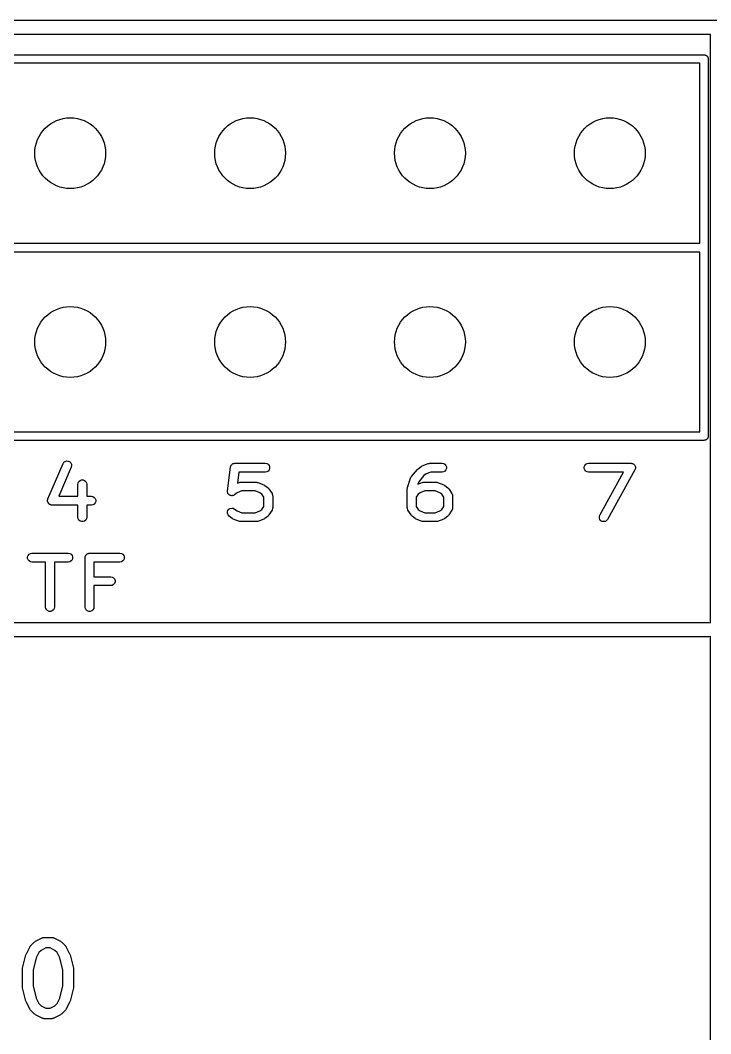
# Model space of a CAD drawing. Extents: x 10 to 287, y -200 to -10.
# Drawn here: x 97.34 to 107.09, y -51.43 to -37.11 of the extents above; entities that cross this region are included whole.
import ezdxf

# ---------------------------------------------------------------- set-up
doc = ezdxf.new("R2010")
doc.units = 0
doc.header["$MEASUREMENT"] = 0
doc.layers.add('BLACK', color=7, linetype='CONTINUOUS')

msp = doc.modelspace()

# ---------------------------------------------------------------- linework, layer by layer
at = {"layer": 'Black'}
for p, q in [((86.233, -37.111), (107.188, -37.111)), ((107.088, -37.311), (86.333, -37.311)), ((107.088, -37.7317), (107.088, -37.311)), ((89.154, -37.599), (106.994, -37.599)), ((106.994, -37.599), (106.999, -37.5999)), ((106.999, -37.5999), (107.004, -37.5999)), ((107.004, -37.5999), (107.009, -37.6017)), ((107.009, -37.6017), (107.015, -37.6026)), ((107.015, -37.6026), (107.019, -37.6052)), ((107.019, -37.6052), (107.024, -37.607)), ((107.024, -37.607), (107.028, -37.6104)), ((107.028, -37.6104), (107.033, -37.613)), ((107.033, -37.613), (107.036, -37.6171)), ((107.036, -37.6171), (107.04, -37.6204)), ((107.04, -37.6204), (107.043, -37.625)), ((107.043, -37.625), (107.046, -37.629)), ((107.046, -37.629), (107.048, -37.6339)), ((107.048, -37.6339), (107.05, -37.6385)), ((107.05, -37.6385), (107.051, -37.6437)), ((107.051, -37.6437), (107.053, -37.6486)), ((107.053, -37.6486), (107.053, -37.6538)), ((107.053, -37.6538), (107.054, -37.659)), ((106.934, -37.719), (89.214, -37.719)), ((106.934, -40.259), (106.934, -37.719)), ((107.054, -37.659), (107.054, -40.319)), ((107.088, -45.6248), (107.088, -37.7317)), ((89.214, -40.259), (106.934, -40.259)), ((107.054, -40.319), (107.053, -40.3225)), ((107.053, -40.3225), (107.054, -40.326)), ((107.054, -40.326), (107.054, -42.986)), ((106.934, -40.386), (89.214, -40.386)), ((106.934, -42.926), (106.934, -40.386)), ((89.214, -42.926), (106.934, -42.926)), ((106.994, -43.046), (89.154, -43.046)), ((106.999, -43.0451), (106.994, -43.046)), ((107.004, -43.0451), (106.999, -43.0451)), ((107.009, -43.0433), (107.004, -43.0451)), ((107.015, -43.0424), (107.009, -43.0433)), ((107.019, -43.0398), (107.015, -43.0424)), ((107.024, -43.038), (107.019, -43.0398)), ((107.028, -43.0346), (107.024, -43.038)), ((107.033, -43.032), (107.028, -43.0346)), ((107.036, -43.0279), (107.033, -43.032)), ((107.04, -43.0246), (107.036, -43.0279)), ((107.043, -43.02), (107.04, -43.0246)), ((107.046, -43.016), (107.043, -43.02)), ((107.048, -43.0111), (107.046, -43.016)), ((107.05, -43.0065), (107.048, -43.0111)), ((107.051, -43.0013), (107.05, -43.0065)), ((107.053, -42.9964), (107.051, -43.0013)), ((107.054, -42.986), (107.053, -42.9912)), ((107.053, -42.9912), (107.053, -42.9964)), ((97.7294, -43.8737), (97.9437, -43.3737)), ((97.9437, -43.3737), (97.9556, -43.3556)), ((97.9556, -43.3556), (97.973, -43.3425)), ((97.973, -43.3425), (97.9937, -43.3363)), ((97.9937, -43.3363), (98.0154, -43.3375)), ((98.0154, -43.3375), (98.0354, -43.346)), ((98.0354, -43.346), (98.0512, -43.3609)), ((98.0512, -43.3609), (98.061, -43.3803)), ((98.061, -43.3803), (98.0635, -43.4018)), ((100.33, -43.3838), (100.338, -43.3791)), ((100.338, -43.3791), (100.346, -43.374)), ((100.346, -43.374), (100.347, -43.3737)), ((100.347, -43.3737), (100.348, -43.3729)), ((100.348, -43.3729), (100.358, -43.3713)), ((100.358, -43.3713), (100.367, -43.3692)), ((100.367, -43.3692), (100.368, -43.3694)), ((100.368, -43.3694), (100.37, -43.3692)), ((100.37, -43.3692), (100.798, -43.3692)), ((100.798, -43.3692), (100.82, -43.3729)), ((100.82, -43.3729), (100.838, -43.3838)), ((103.016, -43.4067), (103.101, -43.3734)), ((103.101, -43.3734), (103.102, -43.3733)), ((103.102, -43.3733), (103.103, -43.3729)), ((103.103, -43.3729), (103.113, -43.3712)), ((103.113, -43.3712), (103.123, -43.3692)), ((103.123, -43.3692), (103.123, -43.3693)), ((103.123, -43.3693), (103.124, -43.3692)), ((103.124, -43.3692), (103.295, -43.3692)), ((103.295, -43.3692), (103.317, -43.3729)), ((103.317, -43.3729), (103.336, -43.3838)), ((105.324, -43.3838), (105.343, -43.3729)), ((105.343, -43.3729), (105.364, -43.3692)), ((105.364, -43.3692), (105.964, -43.3692)), ((105.964, -43.3692), (105.974, -43.3709)), ((105.974, -43.3709), (105.984, -43.3725)), ((105.984, -43.3725), (105.985, -43.3728)), ((105.985, -43.3728), (105.985, -43.3729)), ((105.985, -43.3729), (105.994, -43.3781)), ((105.994, -43.3781), (106.003, -43.383)), ((98.0586, -43.423), (97.8816, -43.8358)), ((98.0635, -43.4018), (98.0586, -43.423)), ((100.265, -43.757), (100.308, -43.4237)), ((100.308, -43.4208), (100.311, -43.412)), ((100.308, -43.4223), (100.308, -43.4208)), ((100.308, -43.4237), (100.308, -43.4223)), ((100.311, -43.412), (100.314, -43.403)), ((100.314, -43.403), (100.315, -43.4018)), ((100.315, -43.4018), (100.316, -43.4004)), ((100.316, -43.4004), (100.322, -43.3932)), ((100.322, -43.3932), (100.327, -43.3857)), ((100.327, -43.3857), (100.329, -43.3849)), ((100.329, -43.3849), (100.33, -43.3838)), ((100.425, -43.4942), (100.405, -43.6511)), ((100.798, -43.4942), (100.425, -43.4942)), ((100.82, -43.4904), (100.798, -43.4942)), ((100.838, -43.4795), (100.82, -43.4904)), ((100.838, -43.3838), (100.852, -43.4004)), ((100.852, -43.4629), (100.838, -43.4795)), ((100.852, -43.4004), (100.86, -43.4208)), ((100.86, -43.4425), (100.852, -43.4629)), ((100.86, -43.4208), (100.86, -43.4425)), ((102.862, -43.5577), (102.948, -43.4577)), ((102.948, -43.4577), (102.953, -43.4537)), ((102.953, -43.4537), (102.957, -43.449)), ((102.957, -43.449), (103, -43.4157)), ((103, -43.4157), (103.008, -43.4114)), ((103.008, -43.4114), (103.016, -43.4067)), ((103.069, -43.5199), (103.039, -43.5438)), ((103.136, -43.4942), (103.069, -43.5199)), ((103.295, -43.4942), (103.136, -43.4942)), ((103.317, -43.4904), (103.295, -43.4942)), ((103.336, -43.4795), (103.317, -43.4904)), ((103.336, -43.3838), (103.35, -43.4004)), ((103.35, -43.4629), (103.336, -43.4795)), ((103.35, -43.4004), (103.357, -43.4208)), ((103.357, -43.4425), (103.35, -43.4629)), ((103.357, -43.4208), (103.357, -43.4425)), ((105.302, -43.4208), (105.31, -43.4004)), ((105.302, -43.4425), (105.302, -43.4208)), ((105.31, -43.4629), (105.302, -43.4425)), ((105.31, -43.4004), (105.324, -43.3838)), ((105.324, -43.4795), (105.31, -43.4629)), ((105.343, -43.4904), (105.324, -43.4795)), ((105.364, -43.4942), (105.343, -43.4904)), ((105.858, -43.4942), (105.364, -43.4942)), ((105.524, -44.1015), (105.858, -43.4942)), ((106.019, -43.4618), (105.633, -44.1618)), ((106.003, -43.383), (106.004, -43.3835)), ((106.004, -43.3835), (106.004, -43.3838)), ((106.004, -43.3838), (106.011, -43.3916)), ((106.011, -43.3916), (106.017, -43.3993)), ((106.017, -43.3993), (106.018, -43.3999)), ((106.018, -43.3999), (106.018, -43.4004)), ((106.018, -43.4004), (106.022, -43.41)), ((106.022, -43.4521), (106.019, -43.4618)), ((106.022, -43.41), (106.025, -43.4196)), ((106.026, -43.4425), (106.022, -43.4521)), ((106.025, -43.4196), (106.025, -43.4202)), ((106.025, -43.4202), (106.026, -43.4208)), ((106.026, -43.4208), (106.026, -43.431)), ((106.026, -43.431), (106.026, -43.4413)), ((106.026, -43.4413), (106.026, -43.4419)), ((106.026, -43.4419), (106.026, -43.4425)), ((98.1529, -43.665), (98.1567, -43.6436)), ((98.1529, -43.8358), (98.1529, -43.665)), ((98.1567, -43.6436), (98.1676, -43.6248)), ((98.1676, -43.6248), (98.1842, -43.6109)), ((98.1842, -43.6109), (98.2046, -43.6034)), ((98.2046, -43.6034), (98.2263, -43.6034)), ((98.2263, -43.6034), (98.2467, -43.6109)), ((98.2467, -43.6109), (98.2633, -43.6248)), ((98.2633, -43.6248), (98.2742, -43.6436)), ((98.2742, -43.6436), (98.2779, -43.665)), ((98.2779, -43.665), (98.2779, -43.8358)), ((100.405, -43.6511), (100.433, -43.6401)), ((100.433, -43.6399), (100.434, -43.6396)), ((100.433, -43.6401), (100.433, -43.6399)), ((100.434, -43.6396), (100.444, -43.6378)), ((100.444, -43.6378), (100.454, -43.6358)), ((100.454, -43.6358), (100.455, -43.636)), ((100.455, -43.636), (100.455, -43.6358)), ((100.455, -43.6358), (100.67, -43.6358)), ((100.67, -43.6358), (100.67, -43.636)), ((100.67, -43.636), (100.671, -43.6358)), ((100.671, -43.6358), (100.681, -43.6378)), ((100.681, -43.6378), (100.691, -43.6396)), ((100.691, -43.6396), (100.692, -43.6399)), ((100.692, -43.6399), (100.692, -43.6401)), ((100.692, -43.6401), (100.778, -43.6734)), ((102.807, -43.7125), (102.85, -43.5792)), ((102.85, -43.5792), (102.851, -43.5778)), ((102.851, -43.5763), (102.856, -43.5683)), ((102.851, -43.5778), (102.851, -43.5763)), ((102.856, -43.5683), (102.86, -43.56)), ((102.86, -43.56), (102.861, -43.559)), ((102.861, -43.559), (102.862, -43.5577)), ((102.965, -43.6294), (102.954, -43.6639)), ((102.954, -43.6639), (103.016, -43.6401)), ((103.039, -43.5438), (102.965, -43.6294)), ((103.016, -43.6399), (103.017, -43.6396)), ((103.016, -43.6401), (103.016, -43.6399)), ((103.017, -43.6396), (103.027, -43.6378)), ((103.027, -43.6378), (103.037, -43.6358)), ((103.037, -43.6358), (103.038, -43.636)), ((103.038, -43.636), (103.038, -43.6358)), ((103.038, -43.6358), (103.21, -43.6358)), ((103.21, -43.6358), (103.21, -43.636)), ((103.21, -43.636), (103.211, -43.6358)), ((103.211, -43.6358), (103.221, -43.6378)), ((103.221, -43.6378), (103.231, -43.6396)), ((103.231, -43.6396), (103.232, -43.6399)), ((103.232, -43.6399), (103.232, -43.6401)), ((103.232, -43.6401), (103.318, -43.6734)), ((100.265, -43.7653), (100.265, -43.757)), ((100.265, -43.7736), (100.265, -43.7653)), ((100.266, -43.7761), (100.265, -43.7736)), ((100.266, -43.7787), (100.266, -43.7761)), ((100.269, -43.7863), (100.266, -43.7787)), ((100.272, -43.7942), (100.269, -43.7863)), ((100.273, -43.7963), (100.272, -43.7942)), ((100.274, -43.7987), (100.273, -43.7963)), ((100.28, -43.8048), (100.274, -43.7987)), ((100.285, -43.8114), (100.28, -43.8048)), ((100.401, -43.7866), (100.365, -43.8143)), ((100.467, -43.7608), (100.401, -43.7866)), ((100.658, -43.7608), (100.467, -43.7608)), ((100.724, -43.7866), (100.658, -43.7608)), ((100.751, -43.8078), (100.724, -43.7866)), ((100.779, -43.85), (100.751, -43.8078)), ((100.778, -43.6734), (100.786, -43.6781)), ((100.786, -43.6781), (100.794, -43.6823)), ((100.794, -43.6823), (100.837, -43.7157)), ((100.837, -43.7157), (100.844, -43.7235)), ((100.844, -43.7235), (100.851, -43.7312)), ((100.851, -43.7312), (100.894, -43.7979)), ((100.894, -43.7979), (100.896, -43.8043)), ((100.896, -43.8043), (100.9, -43.8103)), ((100.9, -43.8103), (100.901, -43.8142)), ((102.804, -43.7317), (102.806, -43.7221)), ((102.804, -43.9983), (102.804, -43.7317)), ((102.806, -43.7221), (102.807, -43.7125)), ((102.957, -43.8078), (102.929, -43.85)), ((102.984, -43.7866), (102.957, -43.8078)), ((103.05, -43.7608), (102.984, -43.7866)), ((103.198, -43.7608), (103.05, -43.7608)), ((103.264, -43.7866), (103.198, -43.7608)), ((103.291, -43.8078), (103.264, -43.7866)), ((103.319, -43.85), (103.291, -43.8078)), ((103.318, -43.6734), (103.326, -43.6781)), ((103.326, -43.6781), (103.334, -43.6823)), ((103.334, -43.6823), (103.377, -43.7157)), ((103.377, -43.7157), (103.384, -43.7235)), ((103.384, -43.7235), (103.391, -43.7312)), ((103.391, -43.7312), (103.434, -43.7979)), ((103.434, -43.7979), (103.436, -43.8043)), ((103.436, -43.8043), (103.44, -43.8103)), ((103.44, -43.8103), (103.441, -43.8142)), ((97.7245, -43.8948), (97.7253, -43.8912)), ((97.7253, -43.902), (97.7245, -43.8948)), ((97.7253, -43.8875), (97.7278, -43.8807)), ((97.7253, -43.8912), (97.7253, -43.8875)), ((97.7253, -43.9092), (97.7253, -43.902)), ((97.7266, -43.9127), (97.7253, -43.9092)), ((97.727, -43.9164), (97.7266, -43.9127)), ((97.7303, -43.9228), (97.727, -43.9164)), ((97.7278, -43.8807), (97.7294, -43.8737)), ((97.7327, -43.9296), (97.7303, -43.9228)), ((97.7351, -43.9324), (97.7327, -43.9296)), ((97.7368, -43.9358), (97.7351, -43.9324)), ((97.7421, -43.9407), (97.7368, -43.9358)), ((97.7467, -43.9462), (97.7421, -43.9407)), ((97.7499, -43.9481), (97.7467, -43.9462)), ((97.7526, -43.9506), (97.7499, -43.9481)), ((97.7592, -43.9535), (97.7526, -43.9506)), ((97.7655, -43.9571), (97.7592, -43.9535)), ((97.8816, -43.8358), (98.1529, -43.8358)), ((98.2779, -43.8358), (98.344, -43.8358)), ((98.344, -43.8358), (98.3654, -43.8396)), ((98.3654, -43.8396), (98.3842, -43.8505)), ((98.3842, -43.9462), (98.3654, -43.9571)), ((98.3842, -43.8505), (98.3981, -43.8671)), ((98.3981, -43.9296), (98.3842, -43.9462)), ((98.3981, -43.8671), (98.4055, -43.8875)), ((98.4055, -43.9092), (98.3981, -43.9296)), ((98.4055, -43.8875), (98.4055, -43.9092)), ((100.287, -43.8128), (100.285, -43.8114)), ((100.289, -43.8147), (100.287, -43.8128)), ((100.296, -43.8185), (100.289, -43.8147)), ((100.303, -43.8229), (100.296, -43.8185)), ((100.306, -43.8235), (100.303, -43.8229)), ((100.308, -43.8247), (100.306, -43.8235)), ((100.316, -43.8257), (100.308, -43.8247)), ((100.325, -43.8275), (100.316, -43.8257)), ((100.327, -43.8271), (100.325, -43.8275)), ((100.33, -43.8274), (100.327, -43.8271)), ((100.338, -43.8256), (100.33, -43.8274)), ((100.346, -43.8245), (100.338, -43.8256)), ((100.348, -43.8232), (100.346, -43.8245)), ((100.351, -43.8227), (100.348, -43.8232)), ((100.358, -43.8182), (100.351, -43.8227)), ((100.365, -43.8143), (100.358, -43.8182)), ((100.779, -43.98), (100.779, -43.85)), ((100.901, -43.8142), (100.902, -43.8179)), ((100.902, -43.8179), (100.902, -43.8248)), ((100.902, -43.8248), (100.904, -43.8317)), ((100.904, -43.8317), (100.904, -43.9983)), ((102.929, -43.85), (102.929, -43.98)), ((103.319, -43.98), (103.319, -43.85)), ((103.441, -43.8142), (103.442, -43.8179)), ((103.442, -43.8179), (103.442, -43.8248)), ((103.442, -43.8248), (103.444, -43.8317)), ((103.444, -43.8317), (103.444, -43.9983)), ((97.7692, -43.9577), (97.7655, -43.9571)), ((97.7726, -43.9592), (97.7692, -43.9577)), ((97.7798, -43.9596), (97.7726, -43.9592)), ((97.7869, -43.9608), (97.7798, -43.9596)), ((98.1529, -43.9608), (97.7869, -43.9608)), ((98.1529, -44.1317), (98.1529, -43.9608)), ((98.344, -43.9608), (98.2779, -43.9608)), ((98.2779, -43.9608), (98.2779, -44.1317)), ((98.3654, -43.9571), (98.344, -43.9608)), ((100.265, -44.0564), (100.272, -44.0358)), ((100.266, -44.0781), (100.265, -44.0564)), ((100.274, -44.0982), (100.266, -44.0781)), ((100.272, -44.0358), (100.285, -44.0186)), ((100.285, -44.0186), (100.303, -44.0071)), ((100.303, -44.0071), (100.325, -44.0025)), ((100.325, -44.0025), (100.346, -44.0055)), ((100.346, -44.0055), (100.365, -44.0157)), ((100.365, -44.0157), (100.401, -44.0434)), ((100.401, -44.0434), (100.467, -44.0692)), ((100.467, -44.0692), (100.658, -44.0692)), ((100.658, -44.0692), (100.724, -44.0434)), ((100.724, -44.0434), (100.751, -44.0222)), ((100.751, -44.0222), (100.779, -43.98)), ((100.894, -44.0321), (100.851, -44.0988)), ((100.896, -44.0257), (100.894, -44.0321)), ((100.9, -44.0197), (100.896, -44.0257)), ((100.901, -44.0158), (100.9, -44.0197)), ((100.902, -44.0121), (100.901, -44.0158)), ((100.904, -43.9983), (100.902, -44.0052)), ((100.902, -44.0052), (100.902, -44.0121)), ((102.806, -44.0052), (102.804, -43.9983)), ((102.806, -44.0121), (102.806, -44.0052)), ((102.807, -44.0158), (102.806, -44.0121)), ((102.808, -44.0197), (102.807, -44.0158)), ((102.812, -44.0257), (102.808, -44.0197)), ((102.814, -44.0321), (102.812, -44.0257)), ((102.857, -44.0988), (102.814, -44.0321)), ((102.929, -43.98), (102.957, -44.0222)), ((102.957, -44.0222), (102.984, -44.0434)), ((102.984, -44.0434), (103.05, -44.0692)), ((103.05, -44.0692), (103.198, -44.0692)), ((103.198, -44.0692), (103.264, -44.0434)), ((103.264, -44.0434), (103.291, -44.0222)), ((103.291, -44.0222), (103.319, -43.98)), ((103.434, -44.0321), (103.391, -44.0988)), ((103.436, -44.0257), (103.434, -44.0321)), ((103.44, -44.0197), (103.436, -44.0257)), ((103.441, -44.0158), (103.44, -44.0197)), ((103.442, -44.0121), (103.441, -44.0158)), ((103.444, -43.9983), (103.442, -44.0052)), ((103.442, -44.0052), (103.442, -44.0121)), ((98.1567, -44.153), (98.1529, -44.1317)), ((98.1676, -44.1718), (98.1567, -44.153)), ((98.1842, -44.1858), (98.1676, -44.1718)), ((98.2046, -44.1932), (98.1842, -44.1858)), ((98.2263, -44.1932), (98.2046, -44.1932)), ((98.2467, -44.1858), (98.2263, -44.1932)), ((98.2633, -44.1718), (98.2467, -44.1858)), ((98.2742, -44.153), (98.2633, -44.1718)), ((98.2779, -44.1317), (98.2742, -44.153)), ((100.288, -44.1143), (100.274, -44.0982)), ((100.331, -44.1477), (100.288, -44.1143)), ((100.339, -44.1519), (100.331, -44.1477)), ((100.347, -44.1566), (100.339, -44.1519)), ((100.433, -44.1899), (100.347, -44.1566)), ((100.433, -44.1901), (100.433, -44.1899)), ((100.434, -44.1904), (100.433, -44.1901)), ((100.444, -44.1922), (100.434, -44.1904)), ((100.454, -44.1942), (100.444, -44.1922)), ((100.455, -44.194), (100.454, -44.1942)), ((100.455, -44.1942), (100.455, -44.194)), ((100.67, -44.1942), (100.455, -44.1942)), ((100.671, -44.1942), (100.67, -44.194)), ((100.67, -44.194), (100.67, -44.1942)), ((100.681, -44.1922), (100.671, -44.1942)), ((100.691, -44.1904), (100.681, -44.1922)), ((100.692, -44.1901), (100.691, -44.1904)), ((100.778, -44.1566), (100.692, -44.1899)), ((100.692, -44.1899), (100.692, -44.1901)), ((100.786, -44.1519), (100.778, -44.1566)), ((100.794, -44.1477), (100.786, -44.1519)), ((100.837, -44.1143), (100.794, -44.1477)), ((100.844, -44.1065), (100.837, -44.1143)), ((100.851, -44.0988), (100.844, -44.1065)), ((102.864, -44.1065), (102.857, -44.0988)), ((102.871, -44.1143), (102.864, -44.1065)), ((102.914, -44.1477), (102.871, -44.1143)), ((102.922, -44.1519), (102.914, -44.1477)), ((102.93, -44.1566), (102.922, -44.1519)), ((103.016, -44.1899), (102.93, -44.1566)), ((103.016, -44.1901), (103.016, -44.1899)), ((103.017, -44.1904), (103.016, -44.1901)), ((103.027, -44.1922), (103.017, -44.1904)), ((103.037, -44.1942), (103.027, -44.1922)), ((103.038, -44.194), (103.037, -44.1942)), ((103.038, -44.1942), (103.038, -44.194)), ((103.21, -44.1942), (103.038, -44.1942)), ((103.211, -44.1942), (103.21, -44.194)), ((103.21, -44.194), (103.21, -44.1942)), ((103.221, -44.1922), (103.211, -44.1942)), ((103.231, -44.1904), (103.221, -44.1922)), ((103.232, -44.1901), (103.231, -44.1904)), ((103.318, -44.1566), (103.232, -44.1899)), ((103.232, -44.1899), (103.232, -44.1901)), ((103.326, -44.1519), (103.318, -44.1566)), ((103.334, -44.1477), (103.326, -44.1519)), ((103.377, -44.1143), (103.334, -44.1477)), ((103.384, -44.1065), (103.377, -44.1143)), ((103.391, -44.0988), (103.384, -44.1065)), ((105.517, -44.122), (105.524, -44.1015)), ((105.517, -44.1437), (105.517, -44.122)), ((105.525, -44.164), (105.517, -44.1437)), ((105.539, -44.1803), (105.525, -44.164)), ((105.558, -44.1908), (105.539, -44.1803)), ((105.58, -44.1942), (105.558, -44.1908)), ((105.601, -44.19), (105.58, -44.1942)), ((105.619, -44.1787), (105.601, -44.19)), ((105.633, -44.1618), (105.619, -44.1787)), ((97.4484, -44.6704), (97.4624, -44.6538)), ((97.4624, -44.6538), (97.4812, -44.6429)), ((97.4812, -44.6429), (97.5026, -44.6392)), ((97.5026, -44.6392), (98.0169, -44.6392)), ((98.0169, -44.6392), (98.0382, -44.6429)), ((98.0382, -44.6429), (98.057, -44.6538)), ((98.057, -44.6538), (98.071, -44.6704)), ((98.2627, -44.6704), (98.2662, -44.6662)), ((98.2662, -44.6662), (98.269, -44.6615)), ((98.269, -44.6615), (98.2732, -44.658)), ((98.2732, -44.658), (98.2767, -44.6538)), ((98.2767, -44.6538), (98.2814, -44.6511)), ((98.2814, -44.6511), (98.2856, -44.6475)), ((98.2856, -44.6475), (98.2907, -44.6457)), ((98.2907, -44.6457), (98.2955, -44.6429)), ((98.2955, -44.6429), (98.3009, -44.642)), ((98.3009, -44.642), (98.306, -44.6401)), ((98.306, -44.6401), (98.3115, -44.6401)), ((98.3115, -44.6401), (98.3169, -44.6392)), ((98.3169, -44.6392), (98.7454, -44.6392)), ((98.7454, -44.6392), (98.7668, -44.6429)), ((98.7668, -44.6429), (98.7856, -44.6538)), ((98.7856, -44.6538), (98.7996, -44.6704)), ((97.441, -44.6908), (97.4484, -44.6704)), ((97.441, -44.7125), (97.441, -44.6908)), ((97.4484, -44.7329), (97.441, -44.7125)), ((97.4624, -44.7495), (97.4484, -44.7329)), ((97.4812, -44.7604), (97.4624, -44.7495)), ((97.5026, -44.7642), (97.4812, -44.7604)), ((97.6972, -44.7642), (97.5026, -44.7642)), ((97.6972, -45.4017), (97.6972, -44.7642)), ((98.0169, -44.7642), (97.8222, -44.7642)), ((97.8222, -44.7642), (97.8222, -45.4017)), ((98.0382, -44.7604), (98.0169, -44.7642)), ((98.057, -44.7495), (98.0382, -44.7604)), ((98.071, -44.7329), (98.057, -44.7495)), ((98.071, -44.6704), (98.0784, -44.6908)), ((98.0784, -44.7125), (98.071, -44.7329)), ((98.0784, -44.6908), (98.0784, -44.7125)), ((98.2544, -44.7017), (98.2553, -44.6963)), ((98.2544, -45.4017), (98.2544, -44.7017)), ((98.2553, -44.6908), (98.2572, -44.6857)), ((98.2553, -44.6963), (98.2553, -44.6908)), ((98.2572, -44.6857), (98.2581, -44.6803)), ((98.2581, -44.6803), (98.2609, -44.6756)), ((98.2609, -44.6756), (98.2627, -44.6704)), ((98.7454, -44.7642), (98.3794, -44.7642)), ((98.3794, -44.7642), (98.3794, -44.9725)), ((98.7668, -44.7604), (98.7454, -44.7642)), ((98.7856, -44.7495), (98.7668, -44.7604)), ((98.7996, -44.7329), (98.7856, -44.7495)), ((98.7996, -44.6704), (98.807, -44.6908)), ((98.807, -44.7125), (98.7996, -44.7329)), ((98.807, -44.6908), (98.807, -44.7125)), ((98.3794, -44.9725), (98.6169, -44.9725)), ((98.6169, -45.0975), (98.3794, -45.0975)), ((98.3794, -45.0975), (98.3794, -45.4017)), ((98.6169, -44.9725), (98.6382, -44.9763)), ((98.6382, -45.0937), (98.6169, -45.0975)), ((98.6382, -44.9763), (98.657, -44.9871)), ((98.657, -45.0829), (98.6382, -45.0937)), ((98.657, -44.9871), (98.671, -45.0037)), ((98.671, -45.0662), (98.657, -45.0829)), ((98.671, -45.0037), (98.6784, -45.0241)), ((98.6784, -45.0459), (98.671, -45.0662)), ((98.6784, -45.0241), (98.6784, -45.0459)), ((97.701, -45.423), (97.6972, -45.4017)), ((97.7118, -45.4418), (97.701, -45.423)), ((97.7285, -45.4558), (97.7118, -45.4418)), ((97.7489, -45.4632), (97.7285, -45.4558)), ((97.7706, -45.4632), (97.7489, -45.4632)), ((97.791, -45.4558), (97.7706, -45.4632)), ((97.8076, -45.4418), (97.791, -45.4558)), ((97.8184, -45.423), (97.8076, -45.4418)), ((97.8222, -45.4017), (97.8184, -45.423)), ((98.2581, -45.423), (98.2544, -45.4017)), ((98.269, -45.4418), (98.2581, -45.423)), ((98.2856, -45.4558), (98.269, -45.4418)), ((98.306, -45.4632), (98.2856, -45.4558)), ((98.3277, -45.4632), (98.306, -45.4632)), ((98.3481, -45.4558), (98.3277, -45.4632)), ((98.3647, -45.4418), (98.3481, -45.4558)), ((98.3756, -45.423), (98.3647, -45.4418)), ((98.3794, -45.4017), (98.3756, -45.423)), ((86.333, -45.62), (107.061, -45.62)), ((107.061, -45.62), (107.088, -45.6248)), ((107.061, -45.82), (86.233, -45.82)), ((107.088, -45.8152), (107.061, -45.82)), ((107.088, -51.8922), (107.088, -45.8152)), ((97.5538, -50.1219), (97.649, -50.0743)), ((97.649, -50.0743), (97.6532, -50.0731)), ((97.6532, -50.0731), (97.6569, -50.0709)), ((97.6569, -50.0709), (97.6656, -50.0694)), ((97.6656, -50.0694), (97.674, -50.0669)), ((97.674, -50.0669), (97.6783, -50.0671)), ((97.6783, -50.0671), (97.6826, -50.0664)), ((97.6826, -50.0664), (97.7778, -50.0664)), ((97.7778, -50.0664), (97.7821, -50.0671)), ((97.7821, -50.0671), (97.7864, -50.0669)), ((97.7864, -50.0669), (97.7948, -50.0694)), ((97.7948, -50.0694), (97.8035, -50.0709)), ((97.8035, -50.0709), (97.8072, -50.0731)), ((97.8072, -50.0731), (97.8114, -50.0743)), ((97.8114, -50.0743), (97.9066, -50.1219)), ((97.425, -50.2983), (97.4726, -50.2031)), ((97.4726, -50.2031), (97.4798, -50.1934)), ((97.4798, -50.1934), (97.4867, -50.1836)), ((97.4867, -50.1836), (97.5343, -50.136)), ((97.5343, -50.136), (97.5441, -50.1291)), ((97.5441, -50.1291), (97.5538, -50.1219)), ((97.6318, -50.2506), (97.6014, -50.281)), ((97.7003, -50.2164), (97.6318, -50.2506)), ((97.7601, -50.2164), (97.7003, -50.2164)), ((97.8286, -50.2506), (97.7601, -50.2164)), ((97.859, -50.281), (97.8286, -50.2506)), ((97.9066, -50.1219), (97.9162, -50.1291)), ((97.9162, -50.1291), (97.9261, -50.136)), ((97.9261, -50.136), (97.9737, -50.1836)), ((97.9737, -50.1836), (97.9806, -50.1934)), ((97.9806, -50.1934), (97.9877, -50.2031)), ((97.9877, -50.2031), (98.0354, -50.2983)), ((97.3717, -50.5041), (97.4193, -50.3137)), ((97.4193, -50.3137), (97.4227, -50.3062)), ((97.4227, -50.3062), (97.425, -50.2983)), ((97.5629, -50.358), (97.5195, -50.5316)), ((97.6014, -50.281), (97.5629, -50.358)), ((97.8975, -50.358), (97.859, -50.281)), ((97.9409, -50.5316), (97.8975, -50.358)), ((98.0354, -50.2983), (98.0377, -50.3062)), ((98.0377, -50.3062), (98.041, -50.3137)), ((98.041, -50.3137), (98.0887, -50.5041)), ((97.3695, -50.5223), (97.3711, -50.5133)), ((97.3695, -50.7604), (97.3695, -50.5223)), ((97.3711, -50.5133), (97.3717, -50.5041)), ((97.5195, -50.5316), (97.5195, -50.7512)), ((97.9409, -50.7512), (97.9409, -50.5316)), ((98.0887, -50.5041), (98.0893, -50.5133)), ((98.0893, -50.5133), (98.0909, -50.5223)), ((98.0909, -50.5223), (98.0909, -50.7604)), ((97.3711, -50.7695), (97.3695, -50.7604)), ((97.3717, -50.7786), (97.3711, -50.7695)), ((97.4193, -50.9691), (97.3717, -50.7786)), ((97.5195, -50.7512), (97.5629, -50.9247)), ((97.8975, -50.9247), (97.9409, -50.7512)), ((98.0887, -50.7786), (98.041, -50.9691)), ((98.0893, -50.7695), (98.0887, -50.7786)), ((98.0909, -50.7604), (98.0893, -50.7695)), ((97.5629, -50.9247), (97.6014, -51.0017)), ((97.859, -51.0017), (97.8975, -50.9247)), ((97.4227, -50.9766), (97.4193, -50.9691)), ((97.425, -50.9844), (97.4227, -50.9766)), ((97.4726, -51.0797), (97.425, -50.9844)), ((97.4798, -51.0893), (97.4726, -51.0797)), ((97.4867, -51.0992), (97.4798, -51.0893)), ((97.5343, -51.1468), (97.4867, -51.0992)), ((97.6014, -51.0017), (97.6318, -51.0321)), ((97.6318, -51.0321), (97.7003, -51.0664)), ((97.7003, -51.0664), (97.7601, -51.0664)), ((97.7601, -51.0664), (97.8286, -51.0321)), ((97.8286, -51.0321), (97.859, -51.0017)), ((97.9737, -51.0992), (97.9261, -51.1468)), ((97.9806, -51.0893), (97.9737, -51.0992)), ((97.9877, -51.0797), (97.9806, -51.0893)), ((98.0354, -50.9844), (97.9877, -51.0797)), ((98.0377, -50.9766), (98.0354, -50.9844)), ((98.041, -50.9691), (98.0377, -50.9766)), ((97.5441, -51.1537), (97.5343, -51.1468)), ((97.5538, -51.1608), (97.5441, -51.1537)), ((97.649, -51.2085), (97.5538, -51.1608)), ((97.6532, -51.2097), (97.649, -51.2085)), ((97.6569, -51.2119), (97.6532, -51.2097)), ((97.6656, -51.2134), (97.6569, -51.2119)), ((97.674, -51.2159), (97.6656, -51.2134)), ((97.6783, -51.2156), (97.674, -51.2159)), ((97.6826, -51.2164), (97.6783, -51.2156)), ((97.7778, -51.2164), (97.6826, -51.2164)), ((97.7821, -51.2156), (97.7778, -51.2164)), ((97.7864, -51.2159), (97.7821, -51.2156)), ((97.7948, -51.2134), (97.7864, -51.2159)), ((97.8035, -51.2119), (97.7948, -51.2134)), ((97.8072, -51.2097), (97.8035, -51.2119)), ((97.8114, -51.2085), (97.8072, -51.2097)), ((97.9066, -51.1608), (97.8114, -51.2085)), ((97.9162, -51.1537), (97.9066, -51.1608)), ((97.9261, -51.1468), (97.9162, -51.1537))]:
    msp.add_line(p, q, dxfattribs=at)
for centre in [(98.044, -38.989), (100.584, -38.989), (103.124, -38.989), (105.664, -38.989), (98.044, -41.656), (100.584, -41.656), (103.124, -41.656), (105.664, -41.656)]:
    msp.add_circle(centre, 0.5, dxfattribs=at)

doc.saveas('drawing.dxf')
